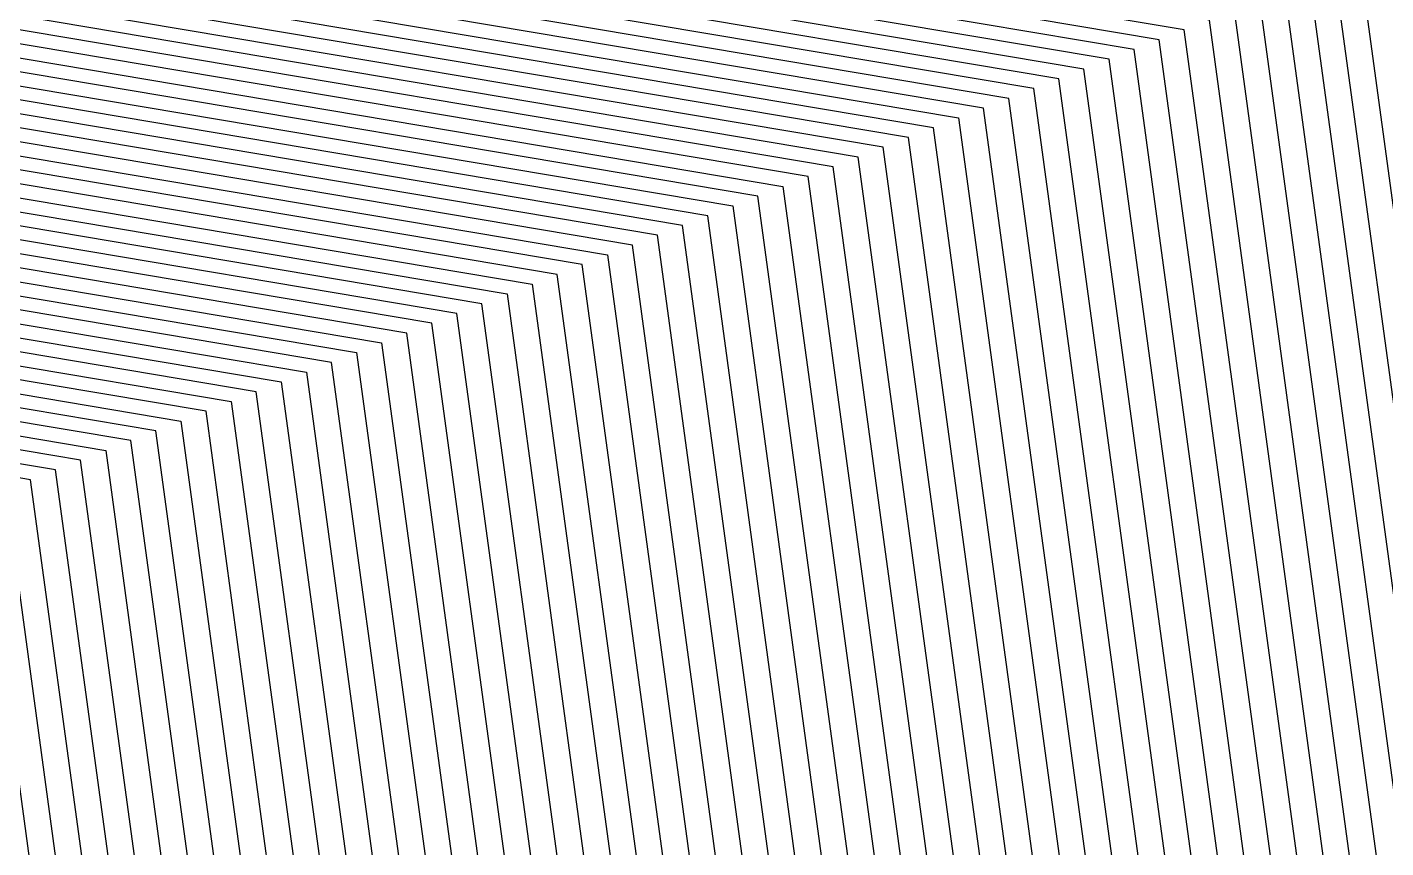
# Model space of a CAD drawing. Extents: x 7084 to 11035, y 13750 to 16729.
# Drawn here: x 8998.9 to 9065.2, y 14564 to 14604 of the extents above; entities that cross this region are included whole.
import ezdxf

# ---------------------------------------------------------------- set-up
doc = ezdxf.new("R2010")
doc.units = 0
doc.layers.add('Default', color=7, linetype='Continuous')

msp = doc.modelspace()

# ---------------------------------------------------------------- linework, layer by layer
at = {"layer": 'Default'}
for points in [[(8993.512, 15824.604), (9122.489, 15735.477), (9275.236, 15730.704), (9361.156, 15700.473), (9448.667, 15667.059), (9622.172, 15713.16), (9862.43, 15647.924), (9953.021, 15529.6), (9960.698, 15429.717), (9959.107, 15240.374), (9901.827, 14992.16), (9884.937, 14709.413), (9834.021, 14628.267), (9665.123, 14566.8), (9513.967, 14515.884), (9311.896, 14519.066), (9253.549, 14459.136), (9044.73, 14492.943), (9030.911, 14594.363), (8870.208, 14621.412), (8749.283, 14624.594), (8650.634, 14624.594)], [(8996.021, 15814.16), (9116.609, 15730.83), (9273.767, 15725.919), (9362.169, 15694.814), (9452.207, 15660.436), (9614.427, 15703.538), (9861.624, 15636.418), (9946.323, 15525.79), (9953.501, 15432.403), (9951.864, 15237.592), (9892.929, 14982.21), (9877.138, 14717.853), (9824.752, 14634.362), (9666.839, 14576.894), (9511.318, 14524.507), (9303.41, 14527.781), (9248.858, 14471.749), (9053.621, 14503.357), (9040.701, 14598.181), (8875.357, 14626.011), (8750.94, 14629.285), (8649.441, 14629.285)], [(8996.334, 15812.854), (9115.874, 15730.249), (9273.584, 15725.32), (9362.295, 15694.107), (9452.65, 15659.608), (9613.459, 15702.335), (9861.523, 15634.98), (9945.486, 15525.314), (9952.601, 15432.739), (9950.958, 15237.244), (9891.817, 14980.966), (9876.163, 14718.908), (9823.593, 14635.124), (9667.053, 14578.155), (9510.986, 14525.585), (9302.349, 14528.871), (9248.272, 14473.326), (9054.732, 14504.659), (9041.924, 14598.658), (8876, 14626.586)], [(8997.275, 15808.938), (9113.669, 15728.506), (9273.033, 15723.526), (9362.675, 15691.985), (9453.978, 15657.124), (9610.555, 15698.727), (9861.221, 15630.665), (9942.974, 15523.885), (9949.902, 15433.746), (9948.242, 15236.201), (9888.48, 14977.234), (9873.238, 14722.073), (9820.117, 14637.41), (9667.697, 14581.94), (9509.993, 14528.819), (9299.167, 14532.139), (9246.513, 14478.056), (9058.066, 14508.564), (9045.595, 14600.09), (8877.931, 14628.311), (8751.768, 14631.631), (8648.845, 14631.631)], [(8997.589, 15807.632), (9112.934, 15727.925), (9272.849, 15722.928), (9362.802, 15691.278), (9454.42, 15656.296), (9609.586, 15697.524), (9861.12, 15629.227), (9942.137, 15523.409), (9949.002, 15434.082), (9947.337, 15235.853), (9887.368, 14975.991), (9872.264, 14723.127), (9818.958, 14638.172), (9667.911, 14583.202), (9509.661, 14529.897), (9298.106, 14533.228), (9245.927, 14479.632), (9059.177, 14509.866), (9046.819, 14600.567), (8878.575, 14628.885)], [(8999.784, 15798.493), (9107.788, 15723.859), (9271.564, 15718.741), (9363.688, 15686.327), (9457.518, 15650.501), (9602.81, 15689.105), (9860.415, 15619.159), (9936.276, 15520.075), (9942.705, 15436.433), (9940.999, 15233.419), (9879.583, 14967.284), (9865.439, 14730.512), (9810.848, 14643.506), (9669.413, 14592.034), (9507.343, 14537.442), (9290.681, 14540.854), (9241.822, 14490.669), (9066.957, 14518.978), (9055.385, 14603.907), (8883.079, 14632.909), (8753.424, 14636.321)], [(9001.665, 15790.66), (9103.378, 15720.373), (9270.463, 15715.152), (9364.447, 15682.083), (9460.173, 15645.533), (9597.001, 15681.888), (9859.811, 15610.529), (9931.253, 15517.217), (9937.307, 15438.448), (9935.566, 15231.333), (9872.91, 14959.821), (9859.59, 14736.842), (9803.895, 14648.078), (9670.699, 14599.604), (9505.356, 14543.909), (9284.317, 14547.39), (9238.304, 14500.128), (9073.625, 14526.789), (9062.727, 14606.771)], [(9279.642, 15745.06), (9358.118, 15717.448), (9438.047, 15686.93), (9645.406, 15742.025), (9864.847, 15682.442), (9973.114, 15541.031), (9982.29, 15421.658), (9980.836, 15248.72), (9928.519, 15022.012), (9908.334, 14684.095), (9861.829, 14609.979), (9659.976, 14536.519), (9521.916, 14490.015), (9337.353, 14492.921), (9267.622, 14421.297), (9018.057, 14461.701), (9001.542, 14582.91), (8854.763, 14607.615), (8744.315, 14610.522)], [(8388.665, 14712.521), (8600.081, 14628.616), (8654.064, 14611.108), (8744.522, 14611.108), (8855.406, 14608.19), (9002.765, 14583.387), (9019.168, 14463.002), (9267.035, 14422.874), (9336.292, 14494.011), (9521.585, 14491.093), (9660.19, 14537.781), (9860.671, 14610.741), (9907.359, 14685.15), (9927.407, 15020.768), (9979.931, 15248.373), (9981.39, 15421.994), (9972.277, 15540.554), (9864.747, 15681.003), (9644.438, 15740.822), (9438.489, 15686.102), (9358.244, 15716.741), (9279.458, 15744.462)], [(9279.275, 15743.864), (9358.371, 15716.034), (9438.932, 15685.274), (9643.469, 15739.62), (9864.646, 15679.565), (9971.44, 15540.078), (9980.49, 15422.329), (9979.025, 15248.025), (9926.295, 15019.525), (9906.384, 14686.205), (9859.512, 14611.503), (9660.405, 14539.042), (9521.254, 14492.17), (9335.231, 14495.1), (9266.449, 14424.451), (9020.28, 14464.304), (9003.989, 14583.864), (8856.05, 14608.765), (8744.729, 14611.695), (8653.915, 14611.695)], [(9357.991, 15718.156), (9437.604, 15687.758), (9646.374, 15743.228), (9864.948, 15683.88), (9973.952, 15541.507), (9983.189, 15421.322), (9981.742, 15249.068), (9929.631, 15023.256), (9909.309, 14683.04), (9862.988, 14609.217), (9659.761, 14535.257), (9522.248, 14488.937), (9338.414, 14491.832), (9268.208, 14419.721), (9016.946, 14460.399), (9000.318, 14582.433), (8854.119, 14607.041), (8744.108, 14609.935), (8654.362, 14609.935), (8600.804, 14627.306), (8386.493, 14712.36)], [(9279.091, 15743.266), (9358.497, 15715.326), (9439.374, 15684.446), (9642.501, 15738.417), (9864.545, 15678.127), (9970.603, 15539.602), (9979.591, 15422.665), (9978.12, 15247.677), (9925.182, 15018.281), (9905.409, 14687.26), (9858.353, 14612.265), (9660.619, 14540.304), (9520.923, 14493.248), (9334.171, 14496.189), (9265.862, 14426.027), (9021.391, 14465.606), (9005.213, 14584.342), (8856.693, 14609.34)], [(9278.724, 15742.069), (9358.751, 15713.912), (9440.259, 15682.79), (9640.565, 15736.011), (9864.344, 15675.25), (9968.928, 15538.649), (9977.791, 15423.337), (9976.309, 15246.982), (9922.958, 15015.793), (9903.459, 14689.37), (9856.036, 14613.789), (9661.048, 14542.827), (9520.26, 14495.404), (9332.049, 14498.368), (9264.69, 14429.181), (9023.614, 14468.209), (9007.66, 14585.296), (8857.981, 14610.49)], [(9278.357, 15740.873), (9359.004, 15712.497), (9441.144, 15681.134), (9638.629, 15733.606), (9864.142, 15672.374), (9967.254, 15537.697), (9975.992, 15424.008), (9974.498, 15246.286), (9920.734, 15013.305), (9901.51, 14691.48), (9853.719, 14615.313), (9661.477, 14545.351), (9519.598, 14497.56), (9329.928, 14500.547), (9263.517, 14432.334), (9025.836, 14470.813), (9010.108, 14586.251), (8859.268, 14611.639), (8745.764, 14614.626), (8653.169, 14614.626), (8597.911, 14632.548), (8395.184, 14713.004)], [(9128.369, 15740.125), (9276.704, 15735.489), (9360.143, 15706.131), (9445.127, 15673.683), (9629.916, 15722.781), (9863.236, 15659.43), (9959.719, 15533.41), (9967.895, 15427.031), (9966.35, 15243.156), (9910.724, 15002.111), (9892.736, 14700.974), (9843.291, 14622.171), (9663.407, 14556.706), (9516.617, 14507.261), (9320.381, 14510.351), (9258.24, 14446.523), (9035.839, 14482.529), (9021.121, 14590.545), (8865.06, 14616.813)], [(8406.048, 14713.81), (8594.295, 14639.101), (8651.678, 14620.49), (8747.834, 14620.49), (8865.703, 14617.388), (9022.345, 14591.023), (9036.95, 14483.831), (9257.654, 14448.1), (9319.321, 14511.441), (9516.286, 14508.339), (9663.622, 14557.968), (9842.132, 14622.933), (9891.761, 14702.029), (9909.612, 15000.867), (9965.444, 15242.808), (9966.995, 15427.366), (9958.881, 15532.934), (9863.135, 15657.991), (9628.948, 15721.579), (9445.57, 15672.855), (9360.27, 15705.424), (9276.521, 15734.891), (9127.634, 15739.544)], [(9277.806, 15739.078), (9359.384, 15710.375), (9442.472, 15678.651), (9635.725, 15729.998), (9863.84, 15668.059), (9964.742, 15536.268), (9973.293, 15425.016), (9971.782, 15245.243), (9917.397, 15009.574), (9898.585, 14694.644), (9850.243, 14617.599), (9662.12, 14549.136), (9518.604, 14500.794), (9326.746, 14503.815), (9261.758, 14437.064), (9029.171, 14474.718), (9013.779, 14587.682), (8861.198, 14613.364), (8746.385, 14616.385), (8652.722, 14616.385), (8596.826, 14634.514), (8398.443, 14713.246)], [(9276.888, 15736.088), (9360.017, 15706.839), (9444.685, 15674.511), (9630.884, 15723.984), (9863.336, 15660.868), (9960.556, 15533.887), (9968.795, 15426.695), (9967.255, 15243.504), (9911.836, 15003.355), (9893.711, 14699.919), (9844.449, 14621.409), (9663.193, 14555.445), (9516.948, 14506.183), (9321.442, 14509.262), (9258.826, 14444.947), (9034.727, 14481.227), (9019.897, 14590.068), (8864.416, 14616.238), (8747.42, 14619.317)], [(9123.224, 15736.058), (9275.419, 15731.302), (9361.029, 15701.18), (9448.225, 15667.887), (9623.14, 15714.362), (9862.531, 15649.362), (9953.858, 15530.077), (9961.598, 15429.381), (9960.012, 15240.722), (9902.939, 14993.404), (9885.912, 14708.359), (9835.18, 14627.505), (9664.909, 14565.538), (9514.298, 14514.806), (9312.956, 14517.977), (9254.135, 14457.56), (9043.618, 14491.641), (9029.687, 14593.886), (8869.565, 14620.837)], [(8352.765, 15154.073), (8419.612, 14969.723), (8430.911, 14863.193), (8401.857, 14764.734), (8417.998, 14714.697), (8590.316, 14646.309), (8650.038, 14626.94), (8750.111, 14626.94), (8872.782, 14623.712), (9035.806, 14596.272), (9049.175, 14498.15), (9251.204, 14465.443), (9307.653, 14523.424), (9512.642, 14520.196), (9665.981, 14571.847), (9829.386, 14631.315), (9881.037, 14713.633), (9897.378, 14987.185), (9955.485, 15238.983), (9957.099, 15431.06), (9949.672, 15527.695), (9862.027, 15642.171), (9618.299, 15708.349)], [(9600.874, 15686.699), (9860.214, 15616.282), (9934.601, 15519.123), (9940.906, 15437.104), (9939.188, 15232.724), (9877.359, 14964.796), (9863.49, 14732.622), (9808.53, 14645.03), (9669.842, 14594.557), (9506.681, 14539.598), (9288.56, 14543.033), (9240.649, 14493.822), (9069.18, 14521.582), (9057.833, 14604.862), (8884.367, 14634.059), (8753.838, 14637.494), (8647.354, 14637.494), (8583.807, 14658.104), (8437.553, 14716.148), (8420.378, 14769.39), (8451.293, 14874.156), (8439.271, 14987.51), (8382.535, 15143.975)], [(8391.925, 14712.763), (8598.996, 14630.582), (8653.617, 14612.867), (8745.143, 14612.867), (8857.337, 14609.915), (9006.436, 14584.819), (9022.502, 14466.908), (9265.276, 14427.604), (9333.11, 14497.279), (9520.592, 14494.326), (9660.834, 14541.566), (9857.195, 14613.027), (9904.434, 14688.315), (9924.07, 15017.037), (9977.215, 15247.329), (9978.691, 15423.001), (9969.765, 15539.126)], [(8364.342, 15150.146), (8427.257, 14976.64), (8438.837, 14867.457), (8409.06, 14766.544), (8425.603, 14715.261), (8587.785, 14650.896), (8648.994, 14631.044), (8751.561, 14631.044), (8877.287, 14627.736), (9044.372, 14599.613), (9056.955, 14507.263), (9247.099, 14476.479), (9300.228, 14531.05), (9510.324, 14527.741), (9667.482, 14580.679), (9821.276, 14636.648), (9874.213, 14721.018), (9889.593, 14978.478), (9949.147, 15236.549), (9950.802, 15433.411)], [(9954.4, 15432.067), (9952.769, 15237.94), (9894.041, 14983.454), (9878.113, 14716.798), (9825.91, 14633.6), (9666.624, 14575.632), (9511.649, 14523.429), (9304.471, 14526.692), (9249.445, 14470.173), (9052.509, 14502.055), (9039.477, 14597.704), (8874.713, 14625.436), (8750.733, 14628.699), (8649.59, 14628.699), (8589.232, 14648.275), (8421.257, 14714.939), (8404.944, 14765.51), (8434.308, 14865.02), (8422.889, 14972.688), (8357.726, 15152.39)], [(9965.196, 15428.038), (9963.634, 15242.113), (9907.388, 14998.38), (9889.811, 14704.139), (9839.815, 14624.457), (9664.051, 14560.491), (9515.623, 14510.495), (9317.199, 14513.62), (9256.481, 14451.253), (9039.173, 14486.434), (9024.792, 14591.977), (8866.99, 14618.538), (8748.248, 14621.663), (8651.38, 14621.663), (8593.571, 14640.411), (8408.22, 14713.971), (8392.597, 14762.406), (8420.72, 14857.712), (8409.783, 14960.83), (8337.88, 15159.122)], [(9662.764, 14552.921), (9517.611, 14504.027), (9323.564, 14507.083), (9259.999, 14441.794), (9032.505, 14478.624), (9017.45, 14589.114), (8863.129, 14615.089), (8747.006, 14618.144), (8652.275, 14618.144), (8595.741, 14636.48), (8401.702, 14713.488), (8386.423, 14760.854), (8413.926, 14854.057), (8403.23, 14954.901), (8327.956, 15162.488)], [(9662.978, 14554.183), (9517.279, 14505.105), (9322.503, 14508.173), (9259.413, 14443.37), (9033.616, 14479.925), (9018.674, 14589.591), (8863.773, 14615.663), (8747.213, 14618.731), (8652.126, 14618.731), (8595.38, 14637.135), (8402.788, 14713.569), (8387.452, 14761.112), (8415.058, 14854.666), (8404.322, 14955.889), (8329.61, 15161.927)], [(8336.226, 15159.683), (8408.691, 14959.842), (8419.587, 14857.103), (8391.568, 14762.147), (8407.134, 14713.891), (8593.933, 14639.756), (8651.529, 14621.076), (8748.041, 14621.076), (8866.347, 14617.963), (9023.569, 14591.5), (9038.062, 14485.132)], [(9664.265, 14561.753), (9515.292, 14511.573), (9316.139, 14514.709), (9255.895, 14452.83), (9040.284, 14487.736), (9026.016, 14592.454), (8867.634, 14619.113), (8748.455, 14622.249), (8651.231, 14622.249), (8593.21, 14641.067), (8409.307, 14714.052), (8393.625, 14762.664), (8421.852, 14858.321), (8410.875, 14961.818), (8339.533, 15158.561)], [(8341.187, 15158), (8411.967, 14962.806), (8422.984, 14858.93), (8394.654, 14762.923), (8410.393, 14714.133), (8592.848, 14641.722), (8651.082, 14622.835), (8748.662, 14622.835), (8868.278, 14619.688), (9027.24, 14592.932), (9041.396, 14489.038)], [(9836.338, 14626.743), (9664.694, 14564.276), (9514.63, 14513.728), (9314.017, 14516.888), (9254.722, 14455.983), (9042.507, 14490.34), (9028.463, 14593.409), (8868.921, 14620.262), (8748.869, 14623.422), (8650.933, 14623.422), (8592.486, 14642.377), (8411.48, 14714.213), (8395.683, 14763.182), (8424.117, 14859.539), (8413.059, 14963.794), (8342.841, 15157.439)], [(9665.338, 14568.062), (9513.636, 14516.962), (9310.835, 14520.156), (9252.963, 14460.713), (9045.841, 14494.245), (9032.135, 14594.84), (8870.852, 14621.987), (8749.49, 14625.181), (8650.485, 14625.181), (8591.401, 14644.343), (8414.739, 14714.455), (8398.77, 14763.958), (8427.514, 14861.366), (8416.336, 14966.759), (8347.803, 15155.756)], [(8349.457, 15155.195), (8417.428, 14967.747), (8428.646, 14861.975), (8399.799, 14764.216), (8415.825, 14714.536), (8591.04, 14644.998), (8650.336, 14625.767), (8749.697, 14625.767), (8871.495, 14622.562), (9033.358, 14595.318), (9046.952, 14495.547), (9252.376, 14462.29), (9309.774, 14521.245), (9513.305, 14518.04), (9665.552, 14569.323)], [(9665.767, 14570.585), (9512.974, 14519.118), (9308.714, 14522.335), (9251.79, 14463.866), (9048.064, 14496.848), (9034.582, 14595.795), (8872.139, 14623.137), (8749.904, 14626.353), (8650.187, 14626.353), (8590.678, 14645.654), (8416.912, 14714.616), (8400.828, 14764.475), (8429.778, 14862.584), (8418.52, 14968.735), (8351.111, 15154.634)], [(9666.195, 14573.108), (9512.311, 14521.274), (9306.592, 14524.513), (9250.617, 14467.019), (9050.287, 14499.452), (9037.029, 14596.749), (8873.426, 14624.286), (8750.318, 14627.526), (8649.889, 14627.526), (8589.955, 14646.964), (8419.084, 14714.777), (8402.886, 14764.992), (8432.043, 14863.802), (8420.704, 14970.711), (8354.418, 15153.512)], [(9666.41, 14574.37), (9511.98, 14522.352), (9305.531, 14525.603), (9250.031, 14468.596), (9051.398, 14500.754), (9038.253, 14597.226), (8874.07, 14624.861), (8750.526, 14628.112), (8649.74, 14628.112), (8589.593, 14647.619), (8420.171, 14714.858), (8403.915, 14765.251), (8433.176, 14864.411), (8421.796, 14971.7), (8356.072, 15152.951)], [(9667.268, 14579.417), (9510.655, 14526.663), (9301.289, 14529.96), (9247.686, 14474.903), (9055.843, 14505.961), (9043.148, 14599.135), (8876.644, 14627.161), (8751.354, 14630.458), (8649.143, 14630.458), (8588.147, 14650.241), (8424.516, 14715.18), (8408.031, 14766.286), (8437.705, 14866.847), (8426.165, 14975.652), (8362.688, 15150.707)], [(9668.126, 14584.464), (9509.33, 14530.975), (9297.046, 14534.318), (9245.34, 14481.209), (9060.289, 14511.168), (9048.043, 14601.044), (8879.218, 14629.46), (8752.182, 14632.803), (8648.547, 14632.803), (8586.7, 14652.862), (8428.862, 14715.503), (8412.147, 14767.32), (8442.234, 14869.284), (8430.534, 14979.605), (8369.303, 15148.463)], [(9668.34, 14585.725), (9508.999, 14532.053), (9295.985, 14535.407), (9244.754, 14482.786), (9061.4, 14512.47), (9049.267, 14601.521), (8879.862, 14630.035), (8752.389, 14633.39), (8648.397, 14633.39), (8586.338, 14653.517), (8429.948, 14715.583), (8413.176, 14767.579), (8443.367, 14869.893), (8431.626, 14980.593), (8370.957, 15147.902)], [(9668.555, 14586.987), (9508.668, 14533.131), (9294.924, 14536.497), (9244.167, 14484.362), (9062.512, 14513.771), (9050.49, 14601.999), (8880.505, 14630.61), (8752.596, 14633.976), (8648.248, 14633.976), (8585.977, 14654.172), (8431.035, 14715.664), (8414.205, 14767.838), (8444.499, 14870.502), (8432.718, 14981.581), (8372.611, 15147.341)], [(9668.769, 14588.249), (9508.337, 14534.208), (9293.864, 14537.586), (9243.581, 14485.939), (9063.623, 14515.073), (9051.714, 14602.476), (8881.149, 14631.185), (8752.803, 14634.562), (8648.099, 14634.562), (8585.615, 14654.828), (8432.121, 14715.745), (8415.234, 14768.096), (8445.631, 14871.111), (8433.81, 14982.569), (8374.265, 15146.78)], [(9668.984, 14589.511), (9508.005, 14535.286), (9292.803, 14538.675), (9242.995, 14487.516), (9064.734, 14516.375), (9052.938, 14602.953), (8881.792, 14631.76), (8753.01, 14635.149), (8647.95, 14635.149), (8585.253, 14655.483), (8433.208, 14715.825), (8416.263, 14768.355), (8446.764, 14871.72), (8434.902, 14983.557), (8375.919, 15146.219)], [(9669.198, 14590.772), (9507.674, 14536.364), (9291.742, 14539.765), (9242.408, 14489.092), (9065.846, 14517.677), (9054.161, 14603.43), (8882.436, 14632.335), (8753.217, 14635.735), (8647.801, 14635.735), (8584.892, 14656.138), (8434.294, 14715.906), (8417.292, 14768.614), (8447.896, 14872.329), (8435.994, 14984.546), (8377.573, 15145.658)], [(9669.627, 14593.296), (9507.012, 14538.52), (9289.621, 14541.943), (9241.236, 14492.245), (9068.068, 14520.28), (9056.609, 14604.385), (8883.723, 14633.484), (8753.631, 14636.908), (8647.503, 14636.908), (8584.168, 14657.449), (8436.467, 14716.067), (8419.349, 14769.131), (8450.161, 14873.547), (8438.179, 14986.522), (8380.881, 15144.536)], [(8385.842, 15142.853), (8441.455, 14989.486), (8453.558, 14875.374), (8422.436, 14769.907), (8439.726, 14716.309), (8583.083, 14659.414), (8647.055, 14638.667), (8754.252, 14638.667), (8885.654, 14635.209), (9060.28, 14605.816), (9071.403, 14524.185), (9239.477, 14496.975), (9286.439, 14545.212), (9506.018, 14541.754), (9670.27, 14597.081)], [(8387.496, 15142.292), (8442.547, 14990.475), (8454.69, 14875.983), (8423.465, 14770.166), (8440.812, 14716.389), (8582.722, 14660.07), (8646.906, 14639.253), (8754.459, 14639.253), (8886.297, 14635.784), (9061.504, 14606.294), (9072.514, 14525.487), (9238.89, 14498.552), (9285.378, 14546.301)], [(9670.914, 14600.866), (9505.024, 14544.987), (9283.256, 14548.48), (9237.718, 14501.705), (9074.737, 14528.091), (9063.951, 14607.248), (8887.584, 14636.933), (8754.873, 14640.426), (8646.608, 14640.426), (8581.998, 14661.38), (8442.985, 14716.55), (8425.523, 14770.683), (8456.955, 14877.201), (8444.731, 14992.451), (8390.804, 15141.17)], [(8421.407, 14769.648), (8438.64, 14716.228), (8583.445, 14658.759), (8647.204, 14638.08), (8754.045, 14638.08), (8885.01, 14634.634), (9059.056, 14605.339), (9070.291, 14522.884), (9240.063, 14495.399), (9287.499, 14544.122), (9506.349, 14540.676), (9670.056, 14595.819)], [(8399.529, 14713.327), (8596.465, 14635.169), (8652.573, 14616.972), (8746.592, 14616.972), (8861.842, 14613.939), (9015.002, 14588.159), (9030.282, 14476.02), (9261.172, 14438.64), (9325.685, 14504.904)], [(8400.616, 14713.407), (8596.103, 14635.824), (8652.424, 14617.558), (8746.799, 14617.558), (8862.485, 14614.514), (9016.226, 14588.637), (9031.393, 14477.322), (9260.585, 14440.217), (9324.624, 14505.994), (9517.942, 14502.949), (9662.549, 14551.659), (9847.925, 14619.123)], [(8394.097, 14712.924), (8598.273, 14631.893), (8653.319, 14614.04), (8745.557, 14614.04), (8858.624, 14611.065), (9008.884, 14585.773), (9024.725, 14469.511), (9264.103, 14430.757)], [(8396.27, 14713.085), (8597.55, 14633.203), (8653.02, 14615.213), (8745.971, 14615.213), (8859.911, 14612.214), (9011.331, 14586.728), (9026.948, 14472.115), (9262.931, 14433.91)], [(8397.357, 14713.166), (8597.188, 14633.858), (8652.871, 14615.799), (8746.178, 14615.799), (8860.555, 14612.789), (9012.555, 14587.205), (9028.059, 14473.417), (9262.344, 14435.487)], [(8383.233, 14712.118), (8601.889, 14625.34), (8654.81, 14608.176), (8743.487, 14608.176), (8852.188, 14605.316), (8996.647, 14581.001), (9013.611, 14456.494)], [(8384.32, 14712.198), (8601.528, 14625.995), (8654.661, 14608.763), (8743.694, 14608.763), (8852.832, 14605.891), (8997.87, 14581.478), (9014.723, 14457.795), (9269.381, 14416.568)], [(9659.547, 14533.996), (9522.579, 14487.859), (9339.474, 14490.742), (9268.794, 14418.144), (9015.834, 14459.097), (8999.094, 14581.956), (8853.476, 14606.466), (8743.901, 14609.349), (8654.512, 14609.349), (8601.166, 14626.65), (8385.406, 14712.279)]]:
    msp.add_lwpolyline(points, dxfattribs=at)

doc.saveas('drawing.dxf')
